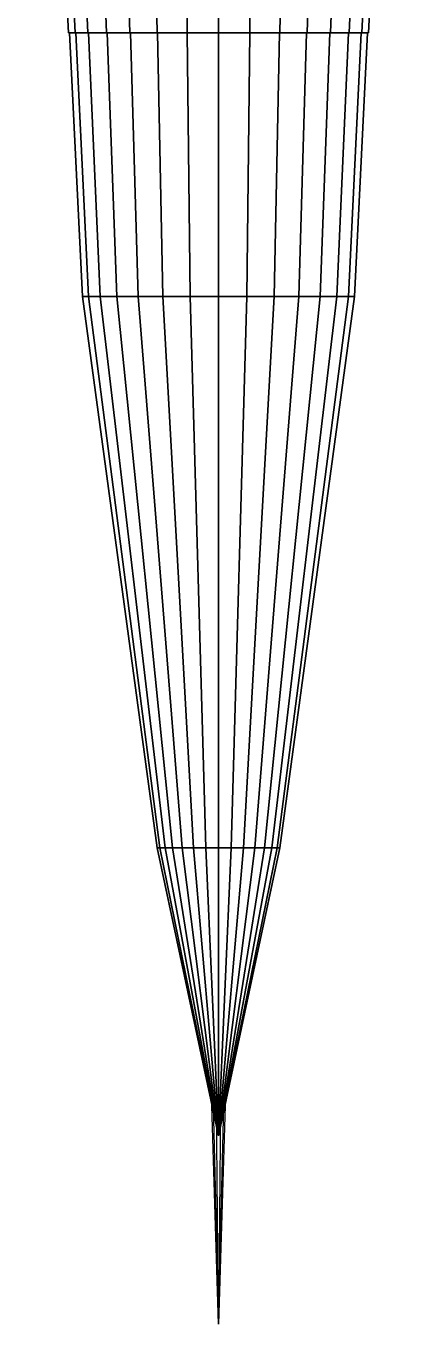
# Model space of a CAD drawing. Extents: x -17.5 to -4, y -18.7 to 3.3.
# Drawn here: x -11.54 to -9.99, y -18.69 to -13.47 of the extents above; entities that cross this region are included whole.
import ezdxf

# ---------------------------------------------------------------- set-up
doc = ezdxf.new("R2010")
doc.units = 0
doc.layers.get('0').update_dxf_attribs({"linetype": 'CONTINUOUS'})
doc.layers.add('NOSE', color=7, linetype='CONTINUOUS')

msp = doc.modelspace()

# ---------------------------------------------------------------- linework, layer by layer
at = {"color": 1, "linetype": 'CONTINUOUS'}
for points in [[(-11.314084, -14.558701, -4.510323), (-11.367108, -13.49883, -4.50475), (-11.340899, -13.49883, -4.381447), (-11.290192, -14.558701, -4.397923)], [(-10.244665, -14.558701, -4.397923), (-10.193959, -13.49883, -4.381447), (-10.16775, -13.49883, -4.50475), (-10.220774, -14.558701, -4.510323)], [(-11.314084, -14.558701, -4.510323), (-11.314084, -14.558701, -4.510323), (-11.290192, -14.558701, -4.397923)], [(-11.014244, -16.775558, -4.661461), (-11.314084, -14.558701, -4.510323), (-11.290192, -14.558701, -4.397923), (-11.003457, -16.775558, -4.610712)], [(-10.5314, -16.775558, -4.610712), (-10.244665, -14.558701, -4.397923), (-10.220774, -14.558701, -4.510323), (-10.520613, -16.775558, -4.661461)], [(-10.244665, -14.558701, -4.397923), (-10.244665, -14.558701, -4.397923), (-10.220774, -14.558701, -4.510323)], [(-10.767429, -17.932544, -4.81149), (-11.014244, -16.775558, -4.661461), (-11.003457, -16.775558, -4.610712), (-10.767429, -17.932544, -4.81149)], [(-10.767429, -17.932544, -4.81149), (-10.5314, -16.775558, -4.610712), (-10.520613, -16.775558, -4.661461), (-10.767429, -17.932544, -4.81149)], [(-10.789193, -17.811072, -4.781283), (-10.767538, -18.689046, -4.797016), (-10.767538, -18.689046, -4.797016), (-10.794305, -17.811072, -4.797016)], [(-10.767538, -18.689046, -4.797016), (-10.794305, -17.811072, -4.797016), (-10.789193, -17.811072, -4.812749), (-10.767538, -18.689046, -4.797016)], [(-10.767538, -18.689046, -4.797016), (-10.77581, -17.811072, -4.771559), (-10.789193, -17.811072, -4.781283), (-10.767538, -18.689046, -4.797016)], [(-10.789193, -17.811072, -4.812749), (-10.767538, -18.689046, -4.797016), (-10.767538, -18.689046, -4.797016), (-10.77581, -17.811072, -4.822472)], [(-10.759267, -17.811072, -4.771559), (-10.767538, -18.689046, -4.797016), (-10.767538, -18.689046, -4.797016), (-10.77581, -17.811072, -4.771559)], [(-10.767538, -18.689046, -4.797016), (-10.77581, -17.811072, -4.822472), (-10.759267, -17.811072, -4.822472), (-10.767538, -18.689046, -4.797016)], [(-10.740772, -17.811072, -4.797016), (-10.767538, -18.689046, -4.797016), (-10.767538, -18.689046, -4.797016), (-10.745884, -17.811072, -4.781283)], [(-10.767538, -18.689046, -4.797016), (-10.745884, -17.811072, -4.781283), (-10.759267, -17.811072, -4.771559), (-10.767538, -18.689046, -4.797016)], [(-10.759267, -17.811072, -4.822472), (-10.767538, -18.689046, -4.797016), (-10.767538, -18.689046, -4.797016), (-10.745884, -17.811072, -4.812749)], [(-10.767538, -18.689046, -4.797016), (-10.745884, -17.811072, -4.812749), (-10.740772, -17.811072, -4.797016), (-10.767538, -18.689046, -4.797016)]]:
    msp.add_3dface(points, dxfattribs=at)
at = {"color": 5, "linetype": 'CONTINUOUS'}
for points in [[(-11.290192, -14.558701, -4.737635), (-11.340899, -13.49883, -4.754111), (-11.367108, -13.49883, -4.630808), (-11.314084, -14.558701, -4.625235)], [(-10.220774, -14.558701, -4.625235), (-10.16775, -13.49883, -4.630808), (-10.193959, -13.49883, -4.754111), (-10.244665, -14.558701, -4.737635)], [(-11.290192, -14.558701, -4.737635), (-11.290192, -14.558701, -4.737635), (-11.314084, -14.558701, -4.625235)], [(-11.003457, -16.775558, -4.764093), (-11.290192, -14.558701, -4.737635), (-11.314084, -14.558701, -4.625235), (-11.014244, -16.775558, -4.713344)], [(-10.520613, -16.775558, -4.713344), (-10.220774, -14.558701, -4.625235), (-10.244665, -14.558701, -4.737635), (-10.5314, -16.775558, -4.764093)], [(-10.220774, -14.558701, -4.625235), (-10.220774, -14.558701, -4.625235), (-10.244665, -14.558701, -4.737635)], [(-10.767429, -17.932544, -4.81149), (-11.003457, -16.775558, -4.764093), (-11.014244, -16.775558, -4.713344), (-10.767429, -17.932544, -4.81149)], [(-10.767429, -17.932544, -4.81149), (-10.520613, -16.775558, -4.713344), (-10.5314, -16.775558, -4.764093), (-10.767429, -17.932544, -4.81149)]]:
    msp.add_3dface(points, dxfattribs=at)
at = {"linetype": 'CONTINUOUS'}
for points in [[(-11.314084, -14.558701, -4.625235), (-11.367108, -13.49883, -4.630808), (-11.367108, -13.49883, -4.50475), (-11.314084, -14.558701, -4.510323)], [(-11.290192, -14.558701, -4.397923), (-11.340899, -13.49883, -4.381447), (-11.289627, -13.49883, -4.266288), (-11.243454, -14.558701, -4.292946)], [(-11.243454, -14.558701, -4.842612), (-11.289627, -13.49883, -4.86927), (-11.340899, -13.49883, -4.754111), (-11.290192, -14.558701, -4.737635)], [(-11.243454, -14.558701, -4.292946), (-11.289627, -13.49883, -4.266288), (-11.215532, -13.49883, -4.164305), (-11.17591, -14.558701, -4.199981)], [(-11.17591, -14.558701, -4.935577), (-11.215532, -13.49883, -4.971253), (-11.289627, -13.49883, -4.86927), (-11.243454, -14.558701, -4.842612)], [(-11.17591, -14.558701, -4.199981), (-11.215532, -13.49883, -4.164305), (-11.121853, -13.49883, -4.079956), (-11.090514, -14.558701, -4.12309)], [(-11.090514, -14.558701, -5.012468), (-11.121853, -13.49883, -5.055602), (-11.215532, -13.49883, -4.971253), (-11.17591, -14.558701, -4.935577)], [(-11.090514, -14.558701, -4.12309), (-11.121853, -13.49883, -4.079956), (-11.012684, -13.49883, -4.016928), (-10.990998, -14.558701, -4.065634)], [(-10.990998, -14.558701, -5.069924), (-11.012684, -13.49883, -5.118631), (-11.121853, -13.49883, -5.055602), (-11.090514, -14.558701, -5.012468)], [(-10.990998, -14.558701, -4.065634), (-11.012684, -13.49883, -4.016928), (-10.892796, -13.49883, -3.977974), (-10.881711, -14.558701, -4.030125)], [(-10.881711, -14.558701, -5.105434), (-10.892796, -13.49883, -5.157585), (-11.012684, -13.49883, -5.118631), (-10.990998, -14.558701, -5.069924)], [(-10.881711, -14.558701, -4.030125), (-10.892796, -13.49883, -3.977974), (-10.767429, -13.49883, -3.964797), (-10.767429, -14.558701, -4.018113)], [(-10.767429, -14.558701, -5.117445), (-10.767429, -13.49883, -5.170761), (-10.892796, -13.49883, -5.157585), (-10.881711, -14.558701, -5.105434)], [(-10.767429, -14.558701, -4.018113), (-10.767429, -13.49883, -3.964797), (-10.642062, -13.49883, -3.977974), (-10.653147, -14.558701, -4.030125)], [(-10.653147, -14.558701, -5.105434), (-10.642062, -13.49883, -5.157585), (-10.767429, -13.49883, -5.170761), (-10.767429, -14.558701, -5.117445)], [(-10.653147, -14.558701, -4.030125), (-10.642062, -13.49883, -3.977974), (-10.522174, -13.49883, -4.016928), (-10.54386, -14.558701, -4.065634)], [(-10.54386, -14.558701, -5.069924), (-10.522174, -13.49883, -5.118631), (-10.642062, -13.49883, -5.157585), (-10.653147, -14.558701, -5.105434)], [(-10.54386, -14.558701, -4.065634), (-10.522174, -13.49883, -4.016928), (-10.413005, -13.49883, -4.079956), (-10.444343, -14.558701, -4.12309)], [(-10.444343, -14.558701, -5.012468), (-10.413005, -13.49883, -5.055602), (-10.522174, -13.49883, -5.118631), (-10.54386, -14.558701, -5.069924)], [(-10.444343, -14.558701, -4.12309), (-10.413005, -13.49883, -4.079956), (-10.319326, -13.49883, -4.164305), (-10.358947, -14.558701, -4.199981)], [(-10.358947, -14.558701, -4.935577), (-10.319326, -13.49883, -4.971253), (-10.413005, -13.49883, -5.055602), (-10.444343, -14.558701, -5.012468)], [(-10.358947, -14.558701, -4.199981), (-10.319326, -13.49883, -4.164305), (-10.245231, -13.49883, -4.266288), (-10.291404, -14.558701, -4.292946)], [(-10.291404, -14.558701, -4.842612), (-10.245231, -13.49883, -4.86927), (-10.319326, -13.49883, -4.971253), (-10.358947, -14.558701, -4.935577)], [(-10.291404, -14.558701, -4.292946), (-10.245231, -13.49883, -4.266288), (-10.193959, -13.49883, -4.381447), (-10.244665, -14.558701, -4.397923)], [(-10.244665, -14.558701, -4.737635), (-10.193959, -13.49883, -4.754111), (-10.245231, -13.49883, -4.86927), (-10.291404, -14.558701, -4.842612)], [(-10.220774, -14.558701, -4.510323), (-10.16775, -13.49883, -4.50475), (-10.16775, -13.49883, -4.630808), (-10.220774, -14.558701, -4.625235)], [(-11.314084, -14.558701, -4.625235), (-11.314084, -14.558701, -4.625235), (-11.314084, -14.558701, -4.510323)], [(-11.014244, -16.775558, -4.713344), (-11.314084, -14.558701, -4.625235), (-11.314084, -14.558701, -4.510323), (-11.014244, -16.775558, -4.661461)], [(-11.290192, -14.558701, -4.397923), (-11.290192, -14.558701, -4.397923), (-11.243454, -14.558701, -4.292946)], [(-11.243454, -14.558701, -4.842612), (-11.243454, -14.558701, -4.842612), (-11.290192, -14.558701, -4.737635)], [(-11.003457, -16.775558, -4.610712), (-11.290192, -14.558701, -4.397923), (-11.243454, -14.558701, -4.292946), (-10.982355, -16.775558, -4.563315)], [(-10.982355, -16.775558, -4.81149), (-11.243454, -14.558701, -4.842612), (-11.290192, -14.558701, -4.737635), (-11.003457, -16.775558, -4.764093)], [(-11.243454, -14.558701, -4.292946), (-11.243454, -14.558701, -4.292946), (-11.17591, -14.558701, -4.199981)], [(-11.17591, -14.558701, -4.935577), (-11.17591, -14.558701, -4.935577), (-11.243454, -14.558701, -4.842612)], [(-10.982355, -16.775558, -4.563315), (-11.243454, -14.558701, -4.292946), (-11.17591, -14.558701, -4.199981), (-10.951859, -16.775558, -4.521341)], [(-10.951859, -16.775558, -4.853464), (-11.17591, -14.558701, -4.935577), (-11.243454, -14.558701, -4.842612), (-10.982355, -16.775558, -4.81149)], [(-11.17591, -14.558701, -4.199981), (-11.17591, -14.558701, -4.199981), (-11.090514, -14.558701, -4.12309)], [(-11.090514, -14.558701, -5.012468), (-11.090514, -14.558701, -5.012468), (-11.17591, -14.558701, -4.935577)], [(-10.951859, -16.775558, -4.521341), (-11.17591, -14.558701, -4.199981), (-11.090514, -14.558701, -4.12309), (-10.913302, -16.775558, -4.486625)], [(-10.913302, -16.775558, -4.88818), (-11.090514, -14.558701, -5.012468), (-11.17591, -14.558701, -4.935577), (-10.951859, -16.775558, -4.853464)], [(-11.090514, -14.558701, -4.12309), (-11.090514, -14.558701, -4.12309), (-10.990998, -14.558701, -4.065634)], [(-10.990998, -14.558701, -5.069924), (-10.990998, -14.558701, -5.069924), (-11.090514, -14.558701, -5.012468)], [(-10.913302, -16.775558, -4.486625), (-11.090514, -14.558701, -4.12309), (-10.990998, -14.558701, -4.065634), (-10.868371, -16.775558, -4.460683)], [(-10.868371, -16.775558, -4.914122), (-10.990998, -14.558701, -5.069924), (-11.090514, -14.558701, -5.012468), (-10.913302, -16.775558, -4.88818)], [(-10.990998, -14.558701, -4.065634), (-10.990998, -14.558701, -4.065634), (-10.881711, -14.558701, -4.030125)], [(-10.881711, -14.558701, -5.105434), (-10.881711, -14.558701, -5.105434), (-10.990998, -14.558701, -5.069924)], [(-10.868371, -16.775558, -4.460683), (-10.990998, -14.558701, -4.065634), (-10.881711, -14.558701, -4.030125), (-10.819027, -16.775558, -4.444651)], [(-10.819027, -16.775558, -4.930154), (-10.881711, -14.558701, -5.105434), (-10.990998, -14.558701, -5.069924), (-10.868371, -16.775558, -4.914122)], [(-10.881711, -14.558701, -4.030125), (-10.881711, -14.558701, -4.030125), (-10.767429, -14.558701, -4.018113)], [(-10.767429, -14.558701, -5.117445), (-10.767429, -14.558701, -5.117445), (-10.881711, -14.558701, -5.105434)], [(-10.819027, -16.775558, -4.444651), (-10.881711, -14.558701, -4.030125), (-10.767429, -14.558701, -4.018113), (-10.767429, -16.775558, -4.439227)], [(-10.767429, -16.775558, -4.935577), (-10.767429, -14.558701, -5.117445), (-10.881711, -14.558701, -5.105434), (-10.819027, -16.775558, -4.930154)], [(-10.767429, -14.558701, -4.018113), (-10.767429, -14.558701, -4.018113), (-10.653147, -14.558701, -4.030125)], [(-10.653147, -14.558701, -5.105434), (-10.653147, -14.558701, -5.105434), (-10.767429, -14.558701, -5.117445)], [(-10.767429, -16.775558, -4.439227), (-10.767429, -14.558701, -4.018113), (-10.653147, -14.558701, -4.030125), (-10.71583, -16.775558, -4.444651)], [(-10.71583, -16.775558, -4.930154), (-10.653147, -14.558701, -5.105434), (-10.767429, -14.558701, -5.117445), (-10.767429, -16.775558, -4.935577)], [(-10.71583, -16.775558, -4.444651), (-10.653147, -14.558701, -4.030125), (-10.54386, -14.558701, -4.065634), (-10.666487, -16.775558, -4.460683)], [(-10.666487, -16.775558, -4.914122), (-10.54386, -14.558701, -5.069924), (-10.653147, -14.558701, -5.105434), (-10.71583, -16.775558, -4.930154)], [(-10.666487, -16.775558, -4.460683), (-10.54386, -14.558701, -4.065634), (-10.444343, -14.558701, -4.12309), (-10.621555, -16.775558, -4.486625)], [(-10.621555, -16.775558, -4.88818), (-10.444343, -14.558701, -5.012468), (-10.54386, -14.558701, -5.069924), (-10.666487, -16.775558, -4.914122)], [(-10.653147, -14.558701, -4.030125), (-10.653147, -14.558701, -4.030125), (-10.54386, -14.558701, -4.065634)], [(-10.54386, -14.558701, -5.069924), (-10.54386, -14.558701, -5.069924), (-10.653147, -14.558701, -5.105434)], [(-10.621555, -16.775558, -4.486625), (-10.444343, -14.558701, -4.12309), (-10.358947, -14.558701, -4.199981), (-10.582999, -16.775558, -4.521341)], [(-10.582999, -16.775558, -4.853464), (-10.358947, -14.558701, -4.935577), (-10.444343, -14.558701, -5.012468), (-10.621555, -16.775558, -4.88818)], [(-10.582999, -16.775558, -4.521341), (-10.358947, -14.558701, -4.199981), (-10.291404, -14.558701, -4.292946), (-10.552503, -16.775558, -4.563315)], [(-10.552503, -16.775558, -4.81149), (-10.291404, -14.558701, -4.842612), (-10.358947, -14.558701, -4.935577), (-10.582999, -16.775558, -4.853464)], [(-10.552503, -16.775558, -4.563315), (-10.291404, -14.558701, -4.292946), (-10.244665, -14.558701, -4.397923), (-10.5314, -16.775558, -4.610712)], [(-10.5314, -16.775558, -4.764093), (-10.244665, -14.558701, -4.737635), (-10.291404, -14.558701, -4.842612), (-10.552503, -16.775558, -4.81149)], [(-10.54386, -14.558701, -4.065634), (-10.54386, -14.558701, -4.065634), (-10.444343, -14.558701, -4.12309)], [(-10.444343, -14.558701, -5.012468), (-10.444343, -14.558701, -5.012468), (-10.54386, -14.558701, -5.069924)], [(-10.520613, -16.775558, -4.661461), (-10.220774, -14.558701, -4.510323), (-10.220774, -14.558701, -4.625235), (-10.520613, -16.775558, -4.713344)], [(-10.444343, -14.558701, -4.12309), (-10.444343, -14.558701, -4.12309), (-10.358947, -14.558701, -4.199981)], [(-10.358947, -14.558701, -4.935577), (-10.358947, -14.558701, -4.935577), (-10.444343, -14.558701, -5.012468)], [(-10.358947, -14.558701, -4.199981), (-10.358947, -14.558701, -4.199981), (-10.291404, -14.558701, -4.292946)], [(-10.291404, -14.558701, -4.842612), (-10.291404, -14.558701, -4.842612), (-10.358947, -14.558701, -4.935577)], [(-10.291404, -14.558701, -4.292946), (-10.291404, -14.558701, -4.292946), (-10.244665, -14.558701, -4.397923)], [(-10.244665, -14.558701, -4.737635), (-10.244665, -14.558701, -4.737635), (-10.291404, -14.558701, -4.842612)], [(-10.220774, -14.558701, -4.510323), (-10.220774, -14.558701, -4.510323), (-10.220774, -14.558701, -4.625235)], [(-10.767429, -17.932544, -4.81149), (-11.014244, -16.775558, -4.713344), (-11.014244, -16.775558, -4.661461), (-10.767429, -17.932544, -4.81149)], [(-10.767429, -17.932544, -4.81149), (-11.003457, -16.775558, -4.610712), (-10.982355, -16.775558, -4.563315), (-10.767429, -17.932544, -4.81149)], [(-10.767429, -17.932544, -4.81149), (-10.982355, -16.775558, -4.81149), (-11.003457, -16.775558, -4.764093), (-10.767429, -17.932544, -4.81149)], [(-10.767429, -17.932544, -4.81149), (-10.982355, -16.775558, -4.563315), (-10.951859, -16.775558, -4.521341), (-10.767429, -17.932544, -4.81149)], [(-10.767429, -17.932544, -4.81149), (-10.951859, -16.775558, -4.853464), (-10.982355, -16.775558, -4.81149), (-10.767429, -17.932544, -4.81149)], [(-10.767429, -17.932544, -4.81149), (-10.951859, -16.775558, -4.521341), (-10.913302, -16.775558, -4.486625), (-10.767429, -17.932544, -4.81149)], [(-10.767429, -17.932544, -4.81149), (-10.913302, -16.775558, -4.88818), (-10.951859, -16.775558, -4.853464), (-10.767429, -17.932544, -4.81149)], [(-10.767429, -17.932544, -4.81149), (-10.913302, -16.775558, -4.486625), (-10.868371, -16.775558, -4.460683), (-10.767429, -17.932544, -4.81149)], [(-10.767429, -17.932544, -4.81149), (-10.868371, -16.775558, -4.914122), (-10.913302, -16.775558, -4.88818), (-10.767429, -17.932544, -4.81149)], [(-10.767429, -17.932544, -4.81149), (-10.868371, -16.775558, -4.460683), (-10.819027, -16.775558, -4.444651), (-10.767429, -17.932544, -4.81149)], [(-10.767429, -17.932544, -4.81149), (-10.819027, -16.775558, -4.930154), (-10.868371, -16.775558, -4.914122), (-10.767429, -17.932544, -4.81149)], [(-10.767429, -17.932544, -4.81149), (-10.819027, -16.775558, -4.444651), (-10.767429, -16.775558, -4.439227), (-10.767429, -17.932544, -4.81149)], [(-10.767429, -17.932544, -4.81149), (-10.767429, -16.775558, -4.935577), (-10.819027, -16.775558, -4.930154), (-10.767429, -17.932544, -4.81149)], [(-10.767429, -17.932544, -4.81149), (-10.767429, -16.775558, -4.439227), (-10.71583, -16.775558, -4.444651), (-10.767429, -17.932544, -4.81149)], [(-10.767429, -17.932544, -4.81149), (-10.71583, -16.775558, -4.444651), (-10.666487, -16.775558, -4.460683), (-10.767429, -17.932544, -4.81149)], [(-10.767429, -17.932544, -4.81149), (-10.666487, -16.775558, -4.460683), (-10.621555, -16.775558, -4.486625), (-10.767429, -17.932544, -4.81149)], [(-10.767429, -17.932544, -4.81149), (-10.621555, -16.775558, -4.486625), (-10.582999, -16.775558, -4.521341), (-10.767429, -17.932544, -4.81149)], [(-10.767429, -17.932544, -4.81149), (-10.582999, -16.775558, -4.521341), (-10.552503, -16.775558, -4.563315), (-10.767429, -17.932544, -4.81149)], [(-10.767429, -17.932544, -4.81149), (-10.552503, -16.775558, -4.563315), (-10.5314, -16.775558, -4.610712), (-10.767429, -17.932544, -4.81149)], [(-10.767429, -17.932544, -4.81149), (-10.520613, -16.775558, -4.661461), (-10.520613, -16.775558, -4.713344), (-10.767429, -17.932544, -4.81149)], [(-10.767429, -17.932544, -4.81149), (-10.5314, -16.775558, -4.764093), (-10.552503, -16.775558, -4.81149), (-10.767429, -17.932544, -4.81149)], [(-10.767429, -17.932544, -4.81149), (-10.552503, -16.775558, -4.81149), (-10.582999, -16.775558, -4.853464), (-10.767429, -17.932544, -4.81149)], [(-10.767429, -17.932544, -4.81149), (-10.582999, -16.775558, -4.853464), (-10.621555, -16.775558, -4.88818), (-10.767429, -17.932544, -4.81149)], [(-10.767429, -17.932544, -4.81149), (-10.621555, -16.775558, -4.88818), (-10.666487, -16.775558, -4.914122), (-10.767429, -17.932544, -4.81149)], [(-10.767429, -17.932544, -4.81149), (-10.666487, -16.775558, -4.914122), (-10.71583, -16.775558, -4.930154), (-10.767429, -17.932544, -4.81149)], [(-10.767429, -17.932544, -4.81149), (-10.71583, -16.775558, -4.930154), (-10.767429, -16.775558, -4.935577), (-10.767429, -17.932544, -4.81149)]]:
    msp.add_3dface(points, dxfattribs=at)
at = {"layer": 'NOSE', "color": 5, "linetype": 'CONTINUOUS'}
for points in [[(-11.370412, -13.49883, -4.634476), (-11.541629, -10.146099, -4.652472), (-11.507793, -10.146099, -4.811659), (-11.344058, -13.49883, -4.758458)], [(-10.190801, -13.49883, -4.758458), (-10.027066, -10.146099, -4.811659), (-9.99323, -10.146099, -4.652472), (-10.164447, -13.49883, -4.634476)]]:
    msp.add_3dface(points, dxfattribs=at)
at = {"layer": 'NOSE', "linetype": 'CONTINUOUS'}
for points in [[(-11.370412, -13.49883, -4.507724), (-11.541629, -10.146099, -4.489729), (-11.541629, -10.146099, -4.652472), (-11.370412, -13.49883, -4.634476)], [(-11.344058, -13.49883, -4.758458), (-11.507793, -10.146099, -4.811659), (-11.441599, -10.146099, -4.960332), (-11.292504, -13.49883, -4.874252)], [(-11.292504, -13.49883, -4.267949), (-11.441599, -10.146099, -4.181868), (-11.507793, -10.146099, -4.330542), (-11.344058, -13.49883, -4.383742)], [(-11.292504, -13.49883, -4.874252), (-11.441599, -10.146099, -4.960332), (-11.345941, -10.146099, -5.091994), (-11.218001, -13.49883, -4.976797)], [(-11.218001, -13.49883, -4.165404), (-11.345941, -10.146099, -4.176145), (-11.441599, -10.146099, -4.181868), (-11.292504, -13.49883, -4.267949)], [(-11.218001, -13.49883, -4.976797), (-11.345941, -10.146099, -5.091994), (-11.224999, -10.146099, -5.200891), (-11.123806, -13.49883, -5.06161)], [(-11.123806, -13.49883, -4.08059), (-11.224999, -10.146099, -4.176145), (-11.345941, -10.146099, -4.176145), (-11.218001, -13.49883, -4.165404)], [(-11.123806, -13.49883, -5.06161), (-11.224999, -10.146099, -5.200891), (-11.084059, -10.146099, -5.282263), (-11.014035, -13.49883, -5.124986)], [(-11.014035, -13.49883, -4.017214), (-11.084059, -10.146099, -4.094774), (-11.224999, -10.146099, -4.176145), (-11.123806, -13.49883, -4.08059)], [(-11.014035, -13.49883, -5.124986), (-11.084059, -10.146099, -5.282263), (-10.929281, -10.146099, -5.332553), (-10.893487, -13.49883, -5.164155)], [(-10.893487, -13.49883, -3.978046), (-10.929281, -10.146099, -4.044483), (-11.084059, -10.146099, -4.094774), (-11.014035, -13.49883, -4.017214)], [(-10.893487, -13.49883, -5.164155), (-10.929281, -10.146099, -5.332553), (-10.767429, -10.146099, -5.349564), (-10.767429, -13.49883, -5.177404)], [(-10.767429, -13.49883, -3.964797), (-10.767429, -10.146099, -4.027472), (-10.929281, -10.146099, -4.044483), (-10.893487, -13.49883, -3.978046)], [(-10.641372, -13.49883, -3.978046), (-10.605578, -10.146099, -4.044483), (-10.767429, -10.146099, -4.027472), (-10.767429, -13.49883, -3.964797)], [(-10.767429, -13.49883, -5.177404), (-10.767429, -10.146099, -5.349564), (-10.605578, -10.146099, -5.332553), (-10.641372, -13.49883, -5.164155)], [(-10.520824, -13.49883, -4.017214), (-10.4508, -10.146099, -4.094774), (-10.605578, -10.146099, -4.044483), (-10.641372, -13.49883, -3.978046)], [(-10.641372, -13.49883, -5.164155), (-10.605578, -10.146099, -5.332553), (-10.4508, -10.146099, -5.282263), (-10.520824, -13.49883, -5.124986)], [(-10.411053, -13.49883, -4.08059), (-10.30986, -10.146099, -4.176145), (-10.4508, -10.146099, -4.094774), (-10.520824, -13.49883, -4.017214)], [(-10.520824, -13.49883, -5.124986), (-10.4508, -10.146099, -5.282263), (-10.30986, -10.146099, -5.200891), (-10.411053, -13.49883, -5.06161)], [(-10.316858, -13.49883, -4.165404), (-10.188918, -10.146099, -4.176145), (-10.30986, -10.146099, -4.176145), (-10.411053, -13.49883, -4.08059)], [(-10.411053, -13.49883, -5.06161), (-10.30986, -10.146099, -5.200891), (-10.188918, -10.146099, -5.091994), (-10.316858, -13.49883, -4.976797)], [(-10.242355, -13.49883, -4.267949), (-10.09326, -10.146099, -4.181868), (-10.188918, -10.146099, -4.176145), (-10.316858, -13.49883, -4.165404)], [(-10.316858, -13.49883, -4.976797), (-10.188918, -10.146099, -5.091994), (-10.09326, -10.146099, -4.960332), (-10.242355, -13.49883, -4.874252)], [(-10.190801, -13.49883, -4.383742), (-10.027066, -10.146099, -4.330542), (-10.09326, -10.146099, -4.181868), (-10.242355, -13.49883, -4.267949)], [(-10.242355, -13.49883, -4.874252), (-10.09326, -10.146099, -4.960332), (-10.027066, -10.146099, -4.811659), (-10.190801, -13.49883, -4.758458)], [(-10.164447, -13.49883, -4.634476), (-9.99323, -10.146099, -4.652472), (-9.99323, -10.146099, -4.489729), (-10.164447, -13.49883, -4.507724)]]:
    msp.add_3dface(points, dxfattribs=at)
at = {"layer": 'NOSE', "color": 1, "linetype": 'CONTINUOUS'}
for points in [[(-11.344058, -13.49883, -4.383742), (-11.507793, -10.146099, -4.330542), (-11.541629, -10.146099, -4.489729), (-11.370412, -13.49883, -4.507724)], [(-10.164447, -13.49883, -4.507724), (-9.99323, -10.146099, -4.489729), (-10.027066, -10.146099, -4.330542), (-10.190801, -13.49883, -4.383742)]]:
    msp.add_3dface(points, dxfattribs=at)

doc.saveas('drawing.dxf')
